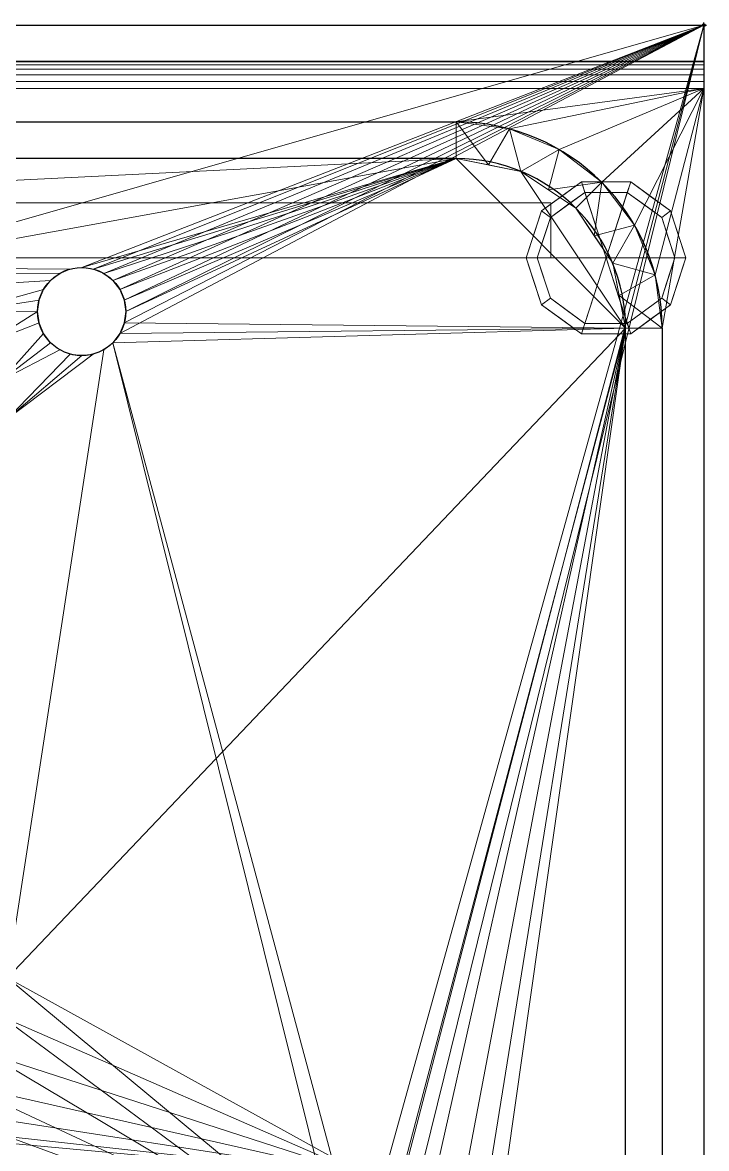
# Model space of a CAD drawing. Header units: millimetres. Extents: x -1 to 1201, y -701 to 1.
# Drawn here: x 952.5 to 1201, y -408 to 1 of the extents above; entities that cross this region are included whole.
import ezdxf

# ---------------------------------------------------------------- set-up
doc = ezdxf.new("R2010")
doc.units = ezdxf.units.MM
doc.header["$PDMODE"] = 34
for name, color, linetype in [('IQ_200_2D', 1, 'Continuous'), ('IQ_200_3D', 1, 'Continuous'), ('IQ_204_2D', 7, 'Continuous'), ('IQ_INS_3D', 3, 'Continuous')]:
    doc.layers.add(name, color=color, linetype=linetype)

msp = doc.modelspace()

# ---------------------------------------------------------------- linework, layer by layer
at = {"layer": 'IQ_200_2D', "linetype": 'Continuous'}
for p, q in [((0, 0), (1200, 0)), ((1200, 0), (1200, -700))]:
    msp.add_line(p, q, dxfattribs=at)
at = {"layer": 'IQ_200_3D', "lineweight": 18}
for points in [[(1144.5, -64.5, 750), (55.5, -64.5, 750), (55.5, -84.5, 750), (1144.5, -84.5, 750)], [(1144.5, -84.5, 650), (55.5, -84.5, 650), (55.5, -64.5, 650), (1144.5, -64.5, 650)], [(1144.5, -64.5, 650), (55.5, -64.5, 650), (55.5, -64.5, 750), (1144.5, -64.5, 750)], [(1144.5, -84.5, 750), (1144.5, -84.5, 650), (1144.5, -64.5, 650), (1144.5, -64.5, 750)], [(1144.5, -84.5, 750), (55.5, -84.5, 750), (55.5, -84.5, 650), (1144.5, -84.5, 650)]]:
    msp.add_3dface(points, dxfattribs=at)
at = {"layer": 'IQ_204_2D'}
for p, q in [((0, -13), (1200, -13)), ((90, -35.11), (1110, -35.11)), ((1110, -48.39), (90, -48.39)), ((1171.61, -610), (1171.61, -110)), ((1184.89, -110), (1184.89, -610))]:
    msp.add_line(p, q, dxfattribs=at)
msp.add_circle((974, -104), 16, dxfattribs=at)
for radius, start in [(74.89, 0), (61.61, 360)]:
    msp.add_arc((1110, -110), radius, start, 90, dxfattribs=at)
at = {"layer": 'IQ_INS_3D'}
msp.add_point((1200, 0), dxfattribs=at)

# ---------------------------------------------------------------- meshes
at = {"layer": 'IQ_200_3D', "lineweight": 18}
mesh = msp.add_polyface(dxfattribs=at)
corners = [(1200, 0, 850), (1200, -700, 850), (0, -700, 850), (0, 0, 850), (810.5, -594, 850), (811.56, -602.02, 850), (814.65, -609.5, 850), (819.58, -615.92, 850), (826, -620.85, 850), (833.48, -623.94, 850), (841.5, -625, 850), (1059.5, -625, 850), (1067.52, -623.94, 850), (1075, -620.85, 850), (1081.42, -615.92, 850), (1086.35, -609.5, 850), (1089.44, -602.02, 850), (1090.5, -594, 850), (1090.5, -476, 850), (1089.44, -467.98, 850), (1086.35, -460.5, 850), (1081.42, -454.08, 850), (1075, -449.15, 850), (1067.52, -446.06, 850), (1059.5, -445, 850), (841.5, -445, 850), (833.48, -446.06, 850), (826, -449.15, 850), (819.58, -454.08, 850), (814.65, -460.5, 850), (811.56, -467.98, 850), (810.5, -476, 850), (990, -104, 850), (989.45, -99.86, 850), (987.86, -96, 850), (985.31, -92.69, 850), (982, -90.14, 850), (978.14, -88.55, 850), (974, -88, 850), (969.86, -88.55, 850), (966, -90.14, 850), (962.69, -92.69, 850), (960.14, -96, 850), (958.55, -99.86, 850), (958, -104, 850), (958.55, -108.14, 850), (960.14, -112, 850), (962.69, -115.31, 850), (966, -117.86, 850), (969.86, -119.45, 850), (974, -120, 850), (978.14, -119.45, 850), (982, -117.86, 850), (985.31, -115.31, 850), (987.86, -112, 850), (989.45, -108.14, 850), (947, -346, 850), (947, -143, 850), (945.13, -128.76, 850), (939.63, -115.5, 850), (930.89, -104.11, 850), (919.5, -95.37, 850), (906.24, -89.87, 850), (892, -88, 850), (308, -88, 850), (293.76, -89.87, 850), (280.5, -95.37, 850), (269.11, -104.11, 850), (260.37, -115.5, 850), (254.87, -128.76, 850), (253, -143, 850), (253, -346, 850), (254.87, -360.24, 850), (260.37, -373.5, 850), (269.11, -384.89, 850), (280.5, -393.63, 850), (293.76, -399.13, 850), (308, -401, 850), (892, -401, 850), (906.24, -399.13, 850), (919.5, -393.63, 850), (930.89, -384.89, 850), (939.63, -373.5, 850), (945.13, -360.24, 850)]
mesh.append_faces([[corners[k] for k in face] for face in [(69, 3, 68), (31, 77, 30), (4, 77, 31), (6, 77, 5), (75, 2, 74), (48, 58, 47), (47, 58, 46), (35, 0, 34), (34, 0, 33), (23, 53, 22), (16, 1, 15), (13, 1, 12), (11, 1, 10), (44, 60, 43)]], dxfattribs={"vtx0": -1, "vtx1": -1})
mesh.append_faces([[corners[k] for k in face] for face in [(3, 69, 70), (3, 65, 66), (3, 70, 71, 2), (2, 71, 72), (2, 72, 73), (24, 80, 81), (46, 58, 59, 45), (24, 81, 82), (42, 60, 61, 41), (77, 29, 30), (2, 6, 7), (27, 77, 78, 26), (2, 9, 10, 1), (77, 27, 28), (0, 35, 36), (57, 51, 52, 56), (56, 23, 24, 83), (0, 20, 21), (0, 21, 22), (1, 17, 18)]], dxfattribs={"vtx0": -1, "vtx2": -1})
mesh.append_faces([[corners[k] for k in face] for face in [(2, 76, 77, 6), (22, 53, 54, 0), (56, 52, 53, 23)]], dxfattribs={"vtx0": -1, "vtx2": -1, "vtx3": -1})
mesh.append_faces([[corners[k] for k in face] for face in [(67, 68, 3), (66, 67, 3), (73, 74, 2), (64, 65, 3), (75, 76, 2), (28, 29, 77), (4, 5, 77), (8, 9, 2), (7, 8, 2), (82, 83, 24), (42, 43, 60), (36, 37, 0), (37, 38, 0), (32, 33, 0), (55, 32, 0), (54, 55, 0), (50, 51, 57), (49, 50, 57), (11, 12, 1), (18, 19, 1), (14, 15, 1), (13, 14, 1), (16, 17, 1)]], dxfattribs={"vtx1": -1, "vtx2": -1})
mesh.append_faces([[corners[k] for k in face] for face in [(38, 39, 63, 0)]], dxfattribs={"vtx1": -1, "vtx2": -1, "vtx3": -1})
mesh.append_faces([[corners[k] for k in face] for face in [(62, 63, 39, 40), (61, 62, 40, 41), (63, 64, 3, 0), (59, 60, 44, 45), (25, 26, 78, 79), (24, 25, 79, 80), (48, 49, 57, 58), (19, 20, 0, 1)]], dxfattribs={"vtx1": -1, "vtx3": -1})
mesh = msp.add_polyface(dxfattribs=at)
corners = [(1200, 0, 850), (0, 0, 850), (0, 0, 1000), (1200, 0, 1000)]
mesh.append_faces([[corners[k] for k in face] for face in [(0, 1, 2, 3)]])
mesh = msp.add_polyface(dxfattribs=at)
corners = [(1200, 0, 1000), (0, 0, 1000), (0, -13, 1000), (1200, -13, 1000)]
mesh.append_faces([[corners[k] for k in face] for face in [(0, 1, 2, 3)]])
mesh = msp.add_polyface(dxfattribs=at)
corners = [(1200, -13, 1000), (1200, -13, 910), (1200, -13.34, 907.41), (1200, -14.34, 905), (1200, -15.93, 902.93), (1200, -18, 901.34), (1200, -20.41, 900.34), (1200, -23, 900), (1200, -700, 900), (1200, -700, 850), (1200, 0, 850), (1200, 0, 1000)]
mesh.append_faces([[corners[k] for k in face] for face in [(5, 10, 4)]], dxfattribs={"vtx0": -1, "vtx1": -1})
mesh.append_faces([[corners[k] for k in face] for face in [(10, 6, 7)]], dxfattribs={"vtx0": -1, "vtx2": -1})
mesh.append_faces([[corners[k] for k in face] for face in [(3, 4, 10), (2, 3, 10), (1, 2, 10), (5, 6, 10)]], dxfattribs={"vtx1": -1, "vtx2": -1})
mesh.append_faces([[corners[k] for k in face] for face in [(11, 0, 1, 10)]], dxfattribs={"vtx2": -1})
mesh.append_faces([[corners[k] for k in face] for face in [(7, 8, 9, 10)]], dxfattribs={"vtx3": -1})
mesh = msp.add_polyface(dxfattribs=at)
corners = [(1200, -13, 1000), (0, -13, 1000), (0, -13, 910), (1200, -13, 910)]
mesh.append_faces([[corners[k] for k in face] for face in [(0, 1, 2, 3)]])
mesh = msp.add_polyface(dxfattribs=at)
corners = [(1200, -23, 900), (1200, -20.41, 900.34), (1200, -18, 901.34), (1200, -15.93, 902.93), (1200, -14.34, 905), (1200, -13.34, 907.41), (1200, -13, 910), (0, -13, 910), (0, -13.34, 907.41), (0, -14.34, 905), (0, -15.93, 902.93), (0, -18, 901.34), (0, -20.41, 900.34), (0, -23, 900)]
mesh.append_faces([[corners[k] for k in face] for face in [(9, 4, 5, 8), (4, 9, 10, 3), (12, 1, 2, 11), (3, 10, 11, 2)]], dxfattribs={"vtx0": -1, "vtx2": -1})
mesh.append_faces([[corners[k] for k in face] for face in [(13, 0, 1, 12)]], dxfattribs={"vtx2": -1})
mesh.append_faces([[corners[k] for k in face] for face in [(5, 6, 7, 8)]], dxfattribs={"vtx3": -1})
mesh = msp.add_polyface(dxfattribs=at)
corners = [(1200, -700, 900), (1200, -23, 900), (0, -23, 900), (0, -700, 900), (90, -35.11, 900), (1110, -35.11, 900), (1129.38, -37.66, 900), (1147.44, -45.15, 900), (1162.95, -57.05, 900), (1174.85, -72.56, 900), (1182.34, -90.62, 900), (1184.89, -110, 900), (1184.89, -610, 900), (1182.34, -629.38, 900), (1174.85, -647.44, 900), (1162.95, -662.95, 900), (1147.44, -674.85, 900), (1129.38, -682.34, 900), (1110, -684.89, 900), (90, -684.89, 900), (70.62, -682.34, 900), (52.56, -674.85, 900), (37.05, -662.95, 900), (25.15, -647.44, 900), (17.66, -629.38, 900), (15.11, -610, 900), (15.11, -110, 900), (17.66, -90.62, 900), (25.15, -72.56, 900), (37.05, -57.05, 900), (52.56, -45.15, 900), (70.62, -37.66, 900)]
mesh.append_faces([[corners[k] for k in face] for face in [(9, 1, 8), (14, 0, 13), (31, 2, 30), (28, 2, 27), (21, 3, 20), (23, 3, 22)]], dxfattribs={"vtx0": -1, "vtx1": -1})
mesh.append_faces([[corners[k] for k in face] for face in [(1, 9, 10), (1, 11, 12, 0), (0, 14, 15), (0, 18, 19, 3), (2, 28, 29), (3, 23, 24)]], dxfattribs={"vtx0": -1, "vtx2": -1})
mesh.append_faces([[corners[k] for k in face] for face in [(10, 11, 1), (5, 6, 1), (7, 8, 1), (6, 7, 1), (12, 13, 0), (15, 16, 0), (17, 18, 0), (16, 17, 0), (31, 4, 2), (29, 30, 2), (26, 27, 2), (21, 22, 3), (19, 20, 3), (24, 25, 3)]], dxfattribs={"vtx1": -1, "vtx2": -1})
mesh.append_faces([[corners[k] for k in face] for face in [(4, 5, 1, 2), (25, 26, 2, 3)]], dxfattribs={"vtx1": -1, "vtx3": -1})
mesh = msp.add_polyface(dxfattribs=at)
corners = [(1110, -48.39, 890), (1110, -35.11, 900), (90, -35.11, 900), (90, -48.39, 890)]
mesh.append_faces([[corners[k] for k in face] for face in [(0, 1, 2, 3)]])
mesh = msp.add_polyface(dxfattribs=at)
corners = [(1110, -48.39, 890), (1133.58, -53.08, 890), (1153.56, -66.44, 890), (1166.92, -86.42, 890), (1171.61, -110, 890), (1184.89, -110, 900), (1182.34, -90.62, 900), (1174.85, -72.56, 900), (1162.95, -57.05, 900), (1147.44, -45.15, 900), (1129.38, -37.66, 900), (1110, -35.11, 900), (1169.26, -98.21, 890), (1160.24, -76.43, 890), (1143.57, -59.76, 890), (1121.79, -50.74, 890)]
mesh.append_faces([[corners[k] for k in face] for face in [(15, 11, 0)]], dxfattribs={"vtx0": -1})
mesh.append_faces([[corners[k] for k in face] for face in [(6, 12, 5), (13, 8, 2), (8, 13, 7), (9, 14, 8), (2, 8, 14)]], dxfattribs={"vtx0": -1, "vtx1": -1})
mesh.append_faces([[corners[k] for k in face] for face in [(3, 6, 7), (6, 3, 12), (15, 10, 11), (9, 1, 14)]], dxfattribs={"vtx0": -1, "vtx2": -1})
mesh.append_faces([[corners[k] for k in face] for face in [(4, 5, 12)]], dxfattribs={"vtx1": -1})
mesh.append_faces([[corners[k] for k in face] for face in [(13, 3, 7), (15, 1, 10), (9, 10, 1)]], dxfattribs={"vtx1": -1, "vtx2": -1})
mesh = msp.add_polyface(dxfattribs=at)
corners = [(1110, -48.39, 890), (90, -48.39, 890), (66.42, -53.08, 890), (46.44, -66.44, 890), (33.08, -86.42, 890), (28.39, -110, 890), (28.39, -610, 890), (33.08, -633.58, 890), (46.44, -653.56, 890), (66.42, -666.92, 890), (90, -671.61, 890), (1110, -671.61, 890), (1133.58, -666.92, 890), (1153.56, -653.56, 890), (1166.92, -633.58, 890), (1171.61, -610, 890), (1171.61, -110, 890), (1166.92, -86.42, 890), (1153.56, -66.44, 890), (1133.58, -53.08, 890), (122.5, -418.03, 890), (1077.5, -418.03, 890), (1089.66, -419.63, 890), (1100.98, -424.33, 890), (1110.71, -431.79, 890), (1118.17, -441.52, 890), (1122.87, -452.84, 890), (1124.47, -465, 890), (1124.47, -605, 890), (1122.87, -617.16, 890), (1118.17, -628.48, 890), (1110.71, -638.21, 890), (1100.98, -645.67, 890), (1089.66, -650.37, 890), (1077.5, -651.97, 890), (122.5, -651.97, 890), (110.34, -650.37, 890), (99.02, -645.67, 890), (89.29, -638.21, 890), (81.83, -628.48, 890), (77.13, -617.16, 890), (75.53, -605, 890), (75.53, -465, 890), (77.13, -452.84, 890), (81.83, -441.52, 890), (89.29, -431.79, 890), (99.02, -424.33, 890), (110.34, -419.63, 890), (958, -104, 890), (958.55, -99.86, 890), (960.14, -96, 890), (962.69, -92.69, 890), (966, -90.14, 890), (969.86, -88.55, 890), (974, -88, 890), (978.14, -88.55, 890), (982, -90.14, 890), (985.31, -92.69, 890), (987.86, -96, 890), (989.45, -99.86, 890), (990, -104, 890), (989.45, -108.14, 890), (987.86, -112, 890), (985.31, -115.31, 890), (982, -117.86, 890), (978.14, -119.45, 890), (974, -120, 890), (969.86, -119.45, 890), (966, -117.86, 890), (962.69, -115.31, 890), (960.14, -112, 890), (958.55, -108.14, 890), (947, -143, 890), (947, -346, 890), (945.13, -360.24, 890), (939.63, -373.5, 890), (930.89, -384.89, 890), (919.5, -393.63, 890), (906.24, -399.13, 890), (892, -401, 890), (308, -401, 890), (293.76, -399.13, 890), (280.5, -393.63, 890), (269.11, -384.89, 890), (260.37, -373.5, 890), (254.87, -360.24, 890), (253, -346, 890), (253, -143, 890), (254.87, -128.76, 890), (260.37, -115.5, 890), (269.11, -104.11, 890), (280.5, -95.37, 890), (293.76, -89.87, 890), (308, -88, 890), (892, -88, 890), (906.24, -89.87, 890), (919.5, -95.37, 890), (930.89, -104.11, 890), (939.63, -115.5, 890), (945.13, -128.76, 890)]
mesh.append_faces([[corners[k] for k in face] for face in [(33, 11, 32), (66, 72, 65), (69, 99, 68), (74, 21, 73), (0, 16, 19), (50, 97, 49), (83, 20, 82), (81, 20, 80), (79, 21, 78), (41, 6, 40), (75, 21, 74), (84, 20, 83), (85, 20, 84), (91, 1, 90), (94, 0, 93)]], dxfattribs={"vtx0": -1, "vtx1": -1})
mesh.append_faces([[corners[k] for k in face] for face in [(54, 0, 94, 53)]], dxfattribs={"vtx0": -1, "vtx1": -1, "vtx2": -1})
mesh.append_faces([[corners[k] for k in face] for face in [(16, 73, 21, 22)]], dxfattribs={"vtx0": -1, "vtx1": -1, "vtx3": -1})
mesh.append_faces([[corners[k] for k in face] for face in [(29, 14, 15, 28), (16, 25, 26), (72, 67, 68, 99), (16, 23, 24), (16, 61, 62), (16, 62, 63), (0, 58, 59), (0, 54, 55), (0, 55, 56), (95, 52, 53, 94), (96, 51, 52, 95), (10, 36, 37), (5, 46, 47), (80, 20, 21, 79), (5, 43, 44), (5, 44, 45), (6, 41, 42), (6, 42, 43, 5), (10, 37, 38), (5, 45, 46), (21, 75, 76), (1, 91, 92), (1, 92, 93, 0), (5, 86, 87), (1, 87, 88), (1, 89, 90), (1, 88, 89), (21, 76, 77)]], dxfattribs={"vtx0": -1, "vtx2": -1})
mesh.append_faces([[corners[k] for k in face] for face in [(0, 60, 61, 16), (16, 63, 64, 73), (5, 47, 20, 86)]], dxfattribs={"vtx0": -1, "vtx2": -1, "vtx3": -1})
mesh.append_faces([[corners[k] for k in face] for face in [(11, 33, 34, 35)]], dxfattribs={"vtx0": -1, "vtx3": -1})
mesh.append_faces([[corners[k] for k in face] for face in [(27, 28, 15), (24, 25, 16), (22, 23, 16), (66, 67, 72), (59, 60, 0), (57, 58, 0), (56, 57, 0), (69, 70, 99), (71, 48, 98), (81, 82, 20), (77, 78, 21), (7, 8, 40, 6), (85, 86, 20)]], dxfattribs={"vtx1": -1, "vtx2": -1})
mesh.append_faces([[corners[k] for k in face] for face in [(1, 2, 5, 87)]], dxfattribs={"vtx1": -1, "vtx2": -1, "vtx3": -1})
mesh.append_faces([[corners[k] for k in face] for face in [(13, 14, 29, 30), (12, 13, 30, 31), (11, 12, 31, 32), (26, 27, 15, 16), (72, 73, 64, 65), (48, 49, 97, 98), (70, 71, 98, 99), (50, 51, 96, 97), (35, 36, 10, 11), (38, 39, 9, 10), (39, 40, 8, 9)]], dxfattribs={"vtx1": -1, "vtx3": -1})
mesh.append_faces([[corners[k] for k in face] for face in [(3, 4, 5, 2)]], dxfattribs={"vtx2": -1})
mesh.append_faces([[corners[k] for k in face] for face in [(16, 17, 18, 19)]], dxfattribs={"vtx3": -1})
mesh = msp.add_polyface(dxfattribs=at)
corners = [(1164.5, -84.5, 850), (1193.5, -84.5, 850), (1187.96, -67.45, 850), (1173.46, -56.92, 850), (1155.54, -56.92, 850), (1141.04, -67.45, 850), (1135.5, -84.5, 850)]
mesh.append_faces([[corners[k] for k in face] for face in [(0, 4, 5, 6)]], dxfattribs={"vtx0": -1})
mesh.append_faces([[corners[k] for k in face] for face in [(0, 3, 4)]], dxfattribs={"vtx0": -1, "vtx2": -1})
mesh.append_faces([[corners[k] for k in face] for face in [(0, 1, 2, 3)]], dxfattribs={"vtx3": -1})
mesh = msp.add_polyface(dxfattribs=at)
corners = [(1135.5, -84.5, 850), (1141.04, -67.45, 850), (1155.54, -56.92, 850), (1173.46, -56.92, 850), (1187.96, -67.45, 850), (1193.5, -84.5, 850), (1193.5, -84.5, 75), (1187.96, -67.45, 75), (1173.46, -56.92, 75), (1155.54, -56.92, 75), (1141.04, -67.45, 75), (1135.5, -84.5, 75), (1190.51, -75.31, 850), (1190.73, -75.98, 75), (1180.71, -62.19, 850), (1180.71, -62.19, 75), (1164.5, -56.92, 850), (1164.5, -56.92, 75), (1148.29, -62.19, 850), (1148.29, -62.19, 75), (1138.49, -75.31, 850), (1138.27, -75.98, 75)]
mesh.append_faces([[corners[k] for k in face] for face in [(13, 5, 6), (0, 21, 11)]], dxfattribs={"vtx0": -1})
mesh.append_faces([[corners[k] for k in face] for face in [(7, 12, 13), (5, 13, 12)]], dxfattribs={"vtx0": -1, "vtx1": -1})
mesh.append_faces([[corners[k] for k in face] for face in [(20, 10, 21), (14, 15, 8, 3), (4, 7, 15, 14), (7, 4, 12), (16, 17, 9, 2), (18, 19, 10, 1), (19, 18, 2, 9), (17, 16, 3, 8)]], dxfattribs={"vtx0": -1, "vtx2": -1})
mesh.append_faces([[corners[k] for k in face] for face in [(20, 1, 10), (0, 20, 21)]], dxfattribs={"vtx1": -1, "vtx2": -1})
mesh = msp.add_polyface(dxfattribs=at)
corners = [(1135.5, -84.5, 75), (1141.04, -67.45, 75), (1155.54, -56.92, 75), (1173.46, -56.92, 75), (1187.96, -67.45, 75), (1193.5, -84.5, 75), (1189.5, -84.5, 75), (1184.73, -69.81, 75), (1172.23, -60.72, 75), (1156.77, -60.72, 75), (1144.27, -69.81, 75), (1139.5, -84.5, 75)]
mesh.append_faces([[corners[k] for k in face] for face in [(10, 1, 2, 9)]], dxfattribs={"vtx0": -1, "vtx2": -1})
mesh.append_faces([[corners[k] for k in face] for face in [(6, 7, 4, 5)]], dxfattribs={"vtx1": -1})
mesh.append_faces([[corners[k] for k in face] for face in [(8, 9, 2, 3), (7, 8, 3, 4)]], dxfattribs={"vtx1": -1, "vtx3": -1})
mesh.append_faces([[corners[k] for k in face] for face in [(11, 0, 1, 10)]], dxfattribs={"vtx2": -1})
mesh = msp.add_polyface(dxfattribs=at)
corners = [(1139.5, -84.5, 75), (1144.27, -69.81, 75), (1156.77, -60.72, 75), (1172.23, -60.72, 75), (1184.73, -69.81, 75), (1189.5, -84.5, 75), (1189.5, -84.5, 0), (1184.73, -69.81, 0), (1172.23, -60.72, 0), (1156.77, -60.72, 0), (1144.27, -69.81, 0), (1139.5, -84.5, 0), (1178.48, -65.26, 75), (1178.48, -65.26, 0), (1187.11, -77.15, 75), (1187.11, -77.15, 0), (1164.5, -60.72, 75), (1164.5, -60.72, 0), (1150.52, -65.26, 0), (1150.52, -65.26, 75), (1142.59, -75, 0), (1141.89, -77.15, 75), (1141.04, -79.75, 0)]
mesh.append_faces([[corners[k] for k in face] for face in [(15, 14, 5, 6)]], dxfattribs={"vtx0": -1})
mesh.append_faces([[corners[k] for k in face] for face in [(1, 20, 21), (21, 22, 0), (20, 1, 10)]], dxfattribs={"vtx0": -1, "vtx1": -1})
mesh.append_faces([[corners[k] for k in face] for face in [(14, 15, 7, 4), (21, 20, 22)]], dxfattribs={"vtx0": -1, "vtx2": -1})
mesh.append_faces([[corners[k] for k in face] for face in [(3, 12, 13, 8), (7, 13, 12, 4), (18, 10, 1, 19), (17, 9, 2, 16), (9, 18, 19, 2), (16, 3, 8, 17)]], dxfattribs={"vtx1": -1, "vtx3": -1})
mesh.append_faces([[corners[k] for k in face] for face in [(22, 11, 0)]], dxfattribs={"vtx2": -1})
mesh = msp.add_polyface(dxfattribs=at)
corners = [(1139.5, -84.5, 0), (1144.27, -69.81, 0), (1156.77, -60.72, 0), (1172.23, -60.72, 0), (1184.73, -69.81, 0), (1189.5, -84.5, 0), (1164.5, -84.5, 0)]
mesh.append_faces([[corners[k] for k in face] for face in [(1, 2, 6, 0)]], dxfattribs={"vtx1": -1})
mesh.append_faces([[corners[k] for k in face] for face in [(2, 3, 6)]], dxfattribs={"vtx1": -1, "vtx2": -1})
mesh.append_faces([[corners[k] for k in face] for face in [(4, 5, 6, 3)]], dxfattribs={"vtx2": -1})
mesh = msp.add_polyface(dxfattribs=at)
corners = [(1164.5, -84.5, 850), (1135.5, -84.5, 850), (1141.04, -101.55, 850), (1155.54, -112.08, 850), (1173.46, -112.08, 850), (1187.96, -101.55, 850), (1193.5, -84.5, 850)]
mesh.append_faces([[corners[k] for k in face] for face in [(0, 4, 5, 6)]], dxfattribs={"vtx0": -1})
mesh.append_faces([[corners[k] for k in face] for face in [(4, 0, 3)]], dxfattribs={"vtx0": -1, "vtx1": -1})
mesh.append_faces([[corners[k] for k in face] for face in [(0, 1, 2, 3)]], dxfattribs={"vtx3": -1})
mesh = msp.add_polyface(dxfattribs=at)
corners = [(1193.5, -84.5, 850), (1187.96, -101.55, 850), (1173.46, -112.08, 850), (1155.54, -112.08, 850), (1141.04, -101.55, 850), (1135.5, -84.5, 850), (1135.5, -84.5, 75), (1141.04, -101.55, 75), (1155.54, -112.08, 75), (1173.46, -112.08, 75), (1187.96, -101.55, 75), (1193.5, -84.5, 75), (1138.49, -93.69, 75), (1138.27, -93.02, 850), (1148.29, -106.81, 850), (1148.29, -106.81, 75), (1164.5, -112.08, 850), (1164.5, -112.08, 75), (1180.71, -106.81, 850), (1180.71, -106.81, 75), (1190.51, -93.69, 850), (1190.73, -93.02, 75)]
mesh.append_faces([[corners[k] for k in face] for face in [(6, 13, 5)]], dxfattribs={"vtx0": -1})
mesh.append_faces([[corners[k] for k in face] for face in [(7, 4, 12), (1, 10, 20)]], dxfattribs={"vtx0": -1, "vtx1": -1})
mesh.append_faces([[corners[k] for k in face] for face in [(14, 15, 8, 3), (4, 7, 15, 14), (12, 4, 13), (10, 1, 18, 19), (20, 10, 21), (2, 9, 19, 18), (9, 2, 16)]], dxfattribs={"vtx0": -1, "vtx2": -1})
mesh.append_faces([[corners[k] for k in face] for face in [(6, 12, 13), (0, 20, 21), (8, 17, 3)]], dxfattribs={"vtx1": -1, "vtx2": -1})
mesh.append_faces([[corners[k] for k in face] for face in [(17, 9, 16, 3)]], dxfattribs={"vtx1": -1, "vtx3": -1})
mesh.append_faces([[corners[k] for k in face] for face in [(21, 11, 0)]], dxfattribs={"vtx2": -1})
mesh = msp.add_polyface(dxfattribs=at)
corners = [(1193.5, -84.5, 75), (1187.96, -101.55, 75), (1173.46, -112.08, 75), (1155.54, -112.08, 75), (1141.04, -101.55, 75), (1135.5, -84.5, 75), (1139.5, -84.5, 75), (1144.27, -99.19, 75), (1156.77, -108.28, 75), (1172.23, -108.28, 75), (1184.73, -99.19, 75), (1189.5, -84.5, 75)]
mesh.append_faces([[corners[k] for k in face] for face in [(1, 10, 11, 0)]], dxfattribs={"vtx0": -1})
mesh.append_faces([[corners[k] for k in face] for face in [(3, 8, 9, 2), (2, 9, 10, 1)]], dxfattribs={"vtx0": -1, "vtx2": -1})
mesh.append_faces([[corners[k] for k in face] for face in [(3, 4, 7, 8)]], dxfattribs={"vtx1": -1, "vtx3": -1})
mesh.append_faces([[corners[k] for k in face] for face in [(4, 5, 6, 7)]], dxfattribs={"vtx3": -1})
mesh = msp.add_polyface(dxfattribs=at)
corners = [(1189.5, -84.5, 75), (1184.73, -99.19, 75), (1172.23, -108.28, 75), (1156.77, -108.28, 75), (1144.27, -99.19, 75), (1139.5, -84.5, 75), (1139.5, -84.5, 0), (1144.27, -99.19, 0), (1156.77, -108.28, 0), (1172.23, -108.28, 0), (1184.73, -99.19, 0), (1189.5, -84.5, 0), (1142.59, -94, 75), (1141.89, -91.85, 0), (1150.52, -103.74, 0), (1150.52, -103.74, 75), (1164.5, -108.28, 75), (1164.5, -108.28, 0), (1178.48, -103.74, 0), (1178.48, -103.74, 75), (1186.41, -94, 0), (1187.11, -91.85, 75), (1141.04, -89.25, 75), (1187.96, -89.25, 0)]
mesh.append_faces([[corners[k] for k in face] for face in [(7, 12, 13), (21, 23, 0), (1, 20, 21), (20, 1, 10)]], dxfattribs={"vtx0": -1, "vtx1": -1})
mesh.append_faces([[corners[k] for k in face] for face in [(13, 12, 22), (7, 4, 12), (21, 20, 23)]], dxfattribs={"vtx0": -1, "vtx2": -1})
mesh.append_faces([[corners[k] for k in face] for face in [(6, 13, 22)]], dxfattribs={"vtx1": -1, "vtx2": -1})
mesh.append_faces([[corners[k] for k in face] for face in [(15, 4, 7, 14), (3, 15, 14, 8), (17, 9, 2, 16), (19, 2, 9, 18), (18, 10, 1, 19), (16, 3, 8, 17)]], dxfattribs={"vtx1": -1, "vtx3": -1})
mesh.append_faces([[corners[k] for k in face] for face in [(22, 5, 6), (23, 11, 0)]], dxfattribs={"vtx2": -1})
mesh = msp.add_polyface(dxfattribs=at)
corners = [(1189.5, -84.5, 0), (1184.73, -99.19, 0), (1172.23, -108.28, 0), (1156.77, -108.28, 0), (1144.27, -99.19, 0), (1139.5, -84.5, 0), (1164.5, -84.5, 0)]
mesh.append_faces([[corners[k] for k in face] for face in [(3, 6, 2)]], dxfattribs={"vtx0": -1, "vtx1": -1})
mesh.append_faces([[corners[k] for k in face] for face in [(1, 2, 6, 0)]], dxfattribs={"vtx1": -1})
mesh.append_faces([[corners[k] for k in face] for face in [(4, 5, 6, 3)]], dxfattribs={"vtx2": -1})
mesh = msp.add_polyface(dxfattribs=at)
corners = [(990, -104, 850), (990, -104, 890), (989.45, -99.86, 890), (987.86, -96, 890), (985.31, -92.69, 890), (982, -90.14, 890), (978.14, -88.55, 890), (974, -88, 890), (969.86, -88.55, 890), (966, -90.14, 890), (962.69, -92.69, 890), (960.14, -96, 890), (958.55, -99.86, 890), (958, -104, 890), (958, -104, 850), (958.55, -99.86, 850), (960.14, -96, 850), (962.69, -92.69, 850), (966, -90.14, 850), (969.86, -88.55, 850), (974, -88, 850), (978.14, -88.55, 850), (982, -90.14, 850), (985.31, -92.69, 850), (987.86, -96, 850), (989.45, -99.86, 850)]
mesh.append_faces([[corners[k] for k in face] for face in [(2, 25, 0, 1)]], dxfattribs={"vtx0": -1})
mesh.append_faces([[corners[k] for k in face] for face in [(3, 24, 25, 2), (5, 22, 23, 4), (4, 23, 24, 3), (6, 21, 22, 5), (21, 6, 7, 20), (9, 18, 19, 8), (10, 17, 18, 9), (12, 15, 16, 11), (11, 16, 17, 10), (8, 19, 20, 7)]], dxfattribs={"vtx0": -1, "vtx2": -1})
mesh.append_faces([[corners[k] for k in face] for face in [(13, 14, 15, 12)]], dxfattribs={"vtx2": -1})
mesh = msp.add_polyface(dxfattribs=at)
corners = [(990, -104, 890), (990, -104, 850), (989.45, -108.14, 850), (987.86, -112, 850), (985.31, -115.31, 850), (982, -117.86, 850), (978.14, -119.45, 850), (974, -120, 850), (969.86, -119.45, 850), (966, -117.86, 850), (962.69, -115.31, 850), (960.14, -112, 850), (958.55, -108.14, 850), (958, -104, 850), (958, -104, 890), (958.55, -108.14, 890), (960.14, -112, 890), (962.69, -115.31, 890), (966, -117.86, 890), (969.86, -119.45, 890), (974, -120, 890), (978.14, -119.45, 890), (982, -117.86, 890), (985.31, -115.31, 890), (987.86, -112, 890), (989.45, -108.14, 890)]
mesh.append_faces([[corners[k] for k in face] for face in [(19, 8, 9, 18), (8, 19, 20, 7), (22, 5, 6, 21), (23, 4, 5, 22), (25, 2, 3, 24), (24, 3, 4, 23), (21, 6, 7, 20)]], dxfattribs={"vtx0": -1, "vtx2": -1})
mesh.append_faces([[corners[k] for k in face] for face in [(11, 12, 15, 16), (9, 10, 17, 18), (10, 11, 16, 17)]], dxfattribs={"vtx1": -1, "vtx3": -1})
mesh.append_faces([[corners[k] for k in face] for face in [(0, 1, 2, 25)]], dxfattribs={"vtx2": -1})
mesh.append_faces([[corners[k] for k in face] for face in [(12, 13, 14, 15)]], dxfattribs={"vtx3": -1})
mesh = msp.add_polyface(dxfattribs=at)
corners = [(1171.61, -610, 890), (1184.89, -610, 900), (1184.89, -110, 900), (1171.61, -110, 890)]
mesh.append_faces([[corners[k] for k in face] for face in [(0, 1, 2, 3)]])

doc.saveas('drawing.dxf')
